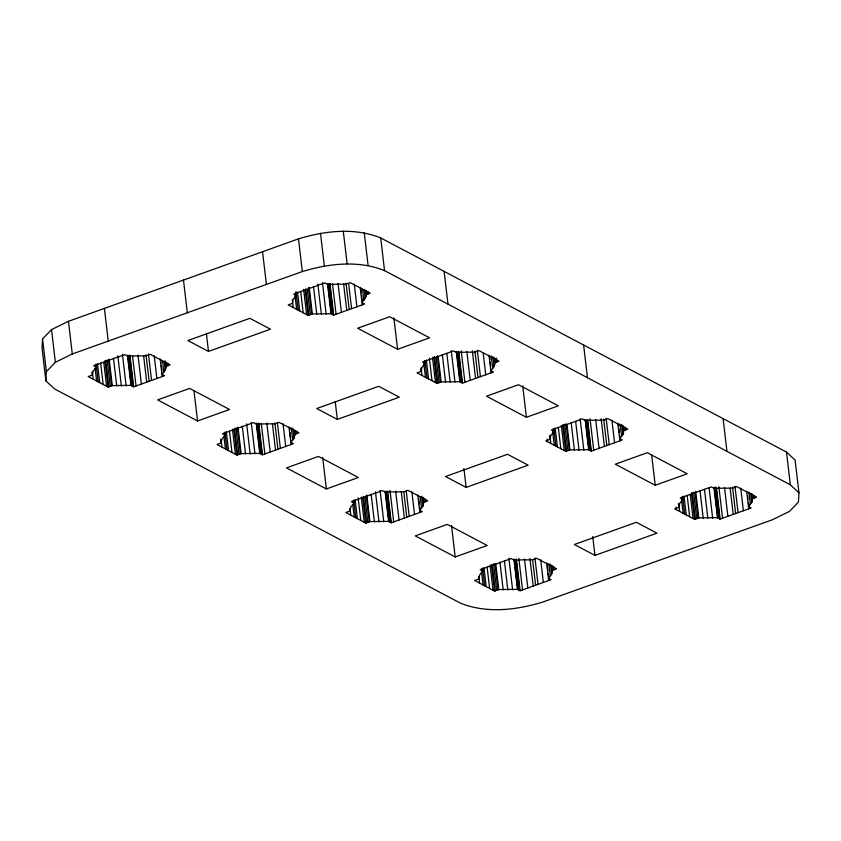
<?xml version="1.0" encoding="UTF-8"?>
<svg xmlns="http://www.w3.org/2000/svg" width="841" height="841" viewBox="0 0 841 841"><rect width="100%" height="100%" fill="white"/><g stroke="black" fill="none" stroke-linecap="round" stroke-linejoin="round"><path stroke-width="1.26" d="M92.331 375.065L93.13 371.112L96.368 367.139L93.698 365.73L124.699 354.618L127.38 356.027L146.04 355.817L150.192 354.334L170.155 364.868L166.003 366.361L165.204 370.303L161.966 374.287L164.636 375.696L133.635 386.807L130.965 385.388L112.295 385.599L108.142 387.091L88.179 376.547L92.331 375.065L92.037 372.552M221.151 443.049L221.95 439.107L225.199 435.123L222.518 433.714L253.53 422.603L256.2 424.011L274.86 423.801L279.012 422.319L298.986 432.852L294.834 434.345L294.035 438.298L290.786 442.271L293.467 443.68L262.455 454.792L259.785 453.383L241.125 453.593L236.973 455.076L216.999 444.542L221.151 443.049L220.71 439.275M349.972 511.044L350.771 507.091L354.019 503.118L351.349 501.699L382.35 490.597L385.02 492.006L403.691 491.796L407.832 490.303L427.806 500.847L423.654 502.329L422.855 506.282L419.617 510.256L422.287 511.664L391.286 522.776L388.605 521.367L369.945 521.578L365.793 523.07L345.83 512.526L349.972 511.044L349.677 508.521M366.045 294.676L370.187 293.183L350.224 282.65L346.072 284.132L327.412 284.342L324.742 282.933L293.73 294.045L296.4 295.454L293.162 299.438L292.363 303.38L288.211 304.873L308.184 315.407L312.326 313.924L330.997 313.714L333.667 315.123L364.668 304.011L361.998 302.602L365.951 296.631L365.593 290.902M421.183 371.375L421.982 367.422L425.231 363.438L422.56 362.029L453.562 350.918L456.232 352.337L474.902 352.127L479.044 350.634L499.018 361.178L494.865 362.66L494.066 366.613L490.829 370.587L493.499 371.995L462.487 383.107L459.817 381.698L441.157 381.909L437.005 383.391L417.041 372.857L421.183 371.375L420.889 368.852M478.802 579.029L479.601 575.076L482.839 571.102L480.169 569.693L511.17 558.582L513.851 559.99L532.511 559.78L536.663 558.298L556.626 568.831L552.474 570.324L551.675 574.266L548.437 578.251L551.107 579.659L520.106 590.771L517.436 589.352L498.766 589.562L494.613 591.055L474.65 580.511L478.802 579.029L478.508 576.516M550.014 439.359L550.813 435.407L554.051 431.433L551.381 430.024L582.382 418.913L585.052 420.321L603.722 420.111L607.875 418.629L627.838 429.162L623.686 430.645L622.887 434.597L619.649 438.571L622.319 439.99L591.318 451.102L588.637 449.683L569.977 449.893L565.825 451.386L545.862 440.842L550.014 439.359L549.562 435.585M678.834 507.344L679.633 503.391L682.871 499.417L680.201 498.009L711.213 486.897L713.883 488.306L732.543 488.095L736.695 486.613L756.658 497.147L752.516 498.639L751.717 502.582L748.469 506.566L751.139 507.975L720.138 519.086L717.468 517.678L698.797 517.888L694.655 519.37L674.682 508.837L678.834 507.344L678.393 503.57M42.534 338.944L42.05 348.185L45.887 380.889L54.497 388.91L460.29 603.071C486.54 613.678 516.048 610.177 542.508 602.145L772.543 519.706L789.478 511.402L798.466 502.056L798.95 492.815L795.113 460.111L786.503 452.09L380.71 237.929C354.46 227.322 324.952 230.823 298.492 238.855L68.457 321.294L51.522 329.598L42.534 338.944L46.371 371.638L45.887 380.889M46.371 371.638L55.369 362.303L72.294 353.987L302.34 271.559C328.789 263.527 358.308 260.027 384.547 270.634L790.351 484.794L798.95 492.815M208.484 351.422L270.497 329.199L249.882 318.319L187.869 340.542L208.484 351.422L206.413 333.814M197.54 420.973L229.551 409.504L189.614 388.426L157.614 399.895L197.54 420.973L193.998 390.792M397.583 349.299L429.583 337.83L389.646 316.752L357.646 328.221L397.583 349.299L393.882 317.856M337.315 419.407L399.317 397.183L378.713 386.303L316.7 408.526L337.315 419.407L335.244 401.798M326.371 488.968L358.371 477.499L318.434 456.421L286.434 467.89L326.371 488.968L322.671 457.525M526.403 417.283L558.403 405.814L518.476 384.736L486.466 396.206L526.403 417.283L522.713 385.84M466.135 487.391L528.148 465.178L507.533 454.298L445.52 476.521L466.135 487.391L463.917 468.532M455.191 556.952L487.202 545.483L447.265 524.406L415.254 535.875L455.191 556.952L451.501 525.509M655.223 485.268L687.234 473.798L647.297 452.721L615.286 464.19L655.223 485.268L651.68 455.086M594.955 555.386L656.968 533.162L636.353 522.282L574.34 544.505L594.955 555.386L592.737 536.516M786.503 452.09L790.351 484.794M754.293 495.381L754.587 497.893M752.716 494.634L753.158 498.408M751.917 493.604L752.516 498.639M751.686 494.308L752.422 500.595M750.677 493.783L751.717 502.582M748.91 492.006L750.393 504.589M747.554 495.465L748.006 499.239M748.448 503.013L748.889 506.787M746.65 491.239L748.721 508.847M740.732 488.116L743.391 510.75M734.96 486.245L738.062 512.663M732.543 487.118L735.644 513.525M723.102 418.629L726.939 451.333M730.114 487.98L733.215 514.398M724.49 487.381L727.885 516.311M718.866 486.771L722.556 518.214M716.448 487.643L720.138 519.086M716.027 487.423L719.717 518.865M715.113 486.939L718.803 518.382M714.335 487.706L717.888 517.898M713.925 487.486L717.468 517.678M709.089 487.927L712.632 518.119M704.474 489.367L707.87 518.298M699.985 490.555L703.234 518.224M695.696 491.47L698.797 517.888M695.202 492.963L698.156 518.119M693.625 492.216L696.726 518.624M692.196 492.721L695.297 519.139M691.554 492.963L694.655 519.37M690.282 494.655L693.089 518.55M687.15 495.36L689.662 516.731M684.017 496.064L686.224 514.923M682.598 496.495L684.669 514.103M682.167 496.684L682.461 499.197M681.483 499.438L683.113 513.283M678.792 503.917L679.675 511.465M675.954 507.144L676.248 509.657M625.473 427.386L625.767 429.909M623.896 426.639L624.337 430.413M623.097 425.62L623.686 430.645M622.866 426.313L623.602 432.61M621.709 424.537L622.887 434.597M620.09 424.022L621.573 436.595M618.293 423.706L618.587 426.219M618.881 428.731L619.323 432.505M619.764 436.279L620.069 438.792M617.83 423.244L619.901 440.852M611.912 420.122L614.571 442.765M606.14 418.261L609.241 444.679M603.712 419.133L606.813 445.541M601.147 418.744L604.395 446.413M595.67 419.396L599.065 448.316M583.612 345.01L587.449 377.714M590.046 418.786L593.735 450.229M587.617 419.648L591.318 451.102M587.354 420.689L590.897 450.881M586.429 420.206L589.983 450.387M585.515 419.722L589.057 449.903M585.094 419.501L588.637 449.683M580.111 418.681L583.812 450.124M575.643 421.383L579.05 450.313M571.165 422.56L574.414 450.229M567.023 424.737L569.977 449.893M566.224 423.717L569.325 450.124M564.805 424.232L567.906 450.639M563.375 424.737L566.477 451.154M562.724 424.968L565.825 451.386M561.315 425.409L564.269 450.555M558.329 427.365L560.831 448.747M555.186 428.069L557.404 446.939M553.777 428.511L555.848 446.119M553.336 428.7L553.63 431.212M552.663 431.454L554.282 445.288M549.961 435.932L550.855 443.48M547.123 439.149L547.417 441.672M554.261 567.055L554.555 569.578M552.684 566.308L553.126 570.082M551.885 565.289L552.474 570.324M551.654 565.993L552.39 572.279M550.498 564.206L551.675 574.266M548.879 563.691L550.361 576.264M547.375 565.888L547.964 570.923M548.269 573.436L548.71 577.21M546.618 562.913L548.689 580.521M540.7 559.791L543.36 582.435M534.929 557.93L538.03 584.348M532.647 560.053L535.612 585.21M529.935 558.413L533.183 586.082M524.458 559.065L527.854 587.985M496.495 358.14L496.936 361.914M518.834 558.456L522.524 589.898M495.076 358.655L495.517 362.429M494.277 357.635L494.865 362.66M494.035 358.329L494.781 364.616M492.889 356.552L494.066 366.613M516.406 559.328L520.106 590.771M515.996 559.107L519.685 590.55M491.27 356.037L492.742 368.61M515.218 559.875L518.771 590.067M514.303 559.391L517.846 589.573M513.883 559.17L517.436 589.352M489.473 355.711L489.914 359.485M490.208 362.008L490.65 365.782M489.01 355.259L491.07 372.868M508.91 558.35L512.6 589.793M483.228 353.399L485.741 374.781M504.432 561.052L507.838 589.983M477.31 350.276L480.411 376.684M499.953 562.23L503.202 589.898M474.892 351.139L477.993 377.556M472.316 350.75L475.575 378.418M495.812 564.416L498.766 589.562M495.013 563.386L498.124 589.804M493.593 563.901L496.695 590.308M492.164 564.406L495.265 590.824M466.839 351.401L470.245 380.332M491.512 564.637L494.613 591.055M490.103 565.078L493.057 590.235M487.118 567.034L489.63 588.416M461.215 350.802L464.915 382.245M458.797 351.664L462.487 383.107M483.974 567.738L486.193 586.608M458.377 351.443L462.077 382.886M457.609 352.221L461.152 382.403M482.566 568.18L484.637 585.788M456.695 351.738L460.237 381.919M482.124 568.369L482.429 570.881M456.274 351.517L459.817 381.698M481.451 571.123L483.07 584.958M444.111 271.391L447.959 304.095M478.907 576.863L479.643 583.149M451.291 350.697L454.981 382.14M446.823 353.399L450.219 382.319M442.334 354.576L445.593 382.245M438.203 356.752L441.157 381.909M437.404 355.732L440.505 382.14M436.122 357.499L439.076 382.655M434.555 356.752L437.656 383.16M433.903 356.983L437.005 383.391M432.484 357.414L435.449 382.571M429.352 358.119L432.011 380.763M426.366 360.085L428.584 378.955M424.957 360.516L427.018 378.124M424.516 360.705L424.81 363.228M423.832 363.47L425.462 377.304M421.141 367.948L422.024 375.496M425.43 499.07L425.725 501.583M423.864 498.324L424.306 502.098M423.065 497.304L423.654 502.329M422.834 497.998L423.57 504.285M421.677 496.222L422.855 506.282M420.206 496.957L421.53 508.279M418.702 499.155L419.291 504.19M419.585 506.702L420.027 510.476M417.798 494.929L419.859 512.537M411.88 491.806L414.539 514.45M380.71 237.929L384.547 270.634M406.256 491.197L409.21 516.353M403.827 492.069L406.781 517.226M401.262 491.68L404.363 518.088M395.638 491.07L399.033 520.001M364.248 232.726L368.085 265.43M367.822 291.417L368.116 293.93M390.014 490.471L393.704 521.914M366.245 290.671L366.687 294.445M365.215 290.345L365.951 296.631M364.206 289.819L365.246 298.618M387.585 491.333L391.286 522.776M387.165 491.112L390.865 522.555M362.587 289.304L363.922 300.626M386.397 491.89L389.94 522.072M385.483 491.407L389.026 521.588M385.062 491.186L388.605 521.367M360.642 287.727L361.231 292.763M361.535 295.275L362.124 300.3M360.179 287.275L362.25 304.884M380.079 490.366L383.78 521.809M354.261 284.153L356.92 306.786M375.464 491.806L379.007 521.988M343.286 231.159L347.133 263.864M348.637 283.543L351.591 308.7M371.133 494.245L374.382 521.914M346.072 283.154L349.173 309.562M343.643 284.016L346.744 310.434M366.844 495.17L369.945 521.578M366.192 495.402L369.294 521.809M364.91 497.168L367.864 522.324M363.344 496.421L366.445 522.829M338.019 283.417L341.414 312.347M362.839 497.914L365.793 523.07M361.283 497.084L364.237 522.24M358.14 497.788L360.8 520.432M332.542 284.069L336.085 314.25M329.977 283.68L333.667 315.123M355.154 499.754L357.372 518.624M329.556 283.459L333.246 314.902M328.789 284.226L332.332 314.418M353.746 500.185L355.806 517.793M327.864 283.743L331.417 313.935M353.304 500.374L353.598 502.897M327.454 283.522L330.997 313.714M352.768 504.4L354.25 516.973M320.495 233.22L324.332 265.914M350.077 508.868L350.823 515.165M322.471 282.713L326.161 314.156M317.856 284.153L321.399 314.334M313.514 286.592L316.763 314.261M309.225 287.506L312.326 313.924M308.584 287.738L311.685 314.156M307.301 289.514L310.255 314.66M305.725 288.768L308.826 315.175M305.23 290.25L308.184 315.407M298.492 238.855L302.34 271.559M303.664 289.43L306.618 314.587M300.679 291.396L303.191 312.778M297.546 292.1L299.753 310.96M295.958 291.68L298.198 310.14M295.696 292.721L295.99 295.233M295.012 295.485L296.642 309.32M292.321 299.953L293.204 307.501M296.61 431.086L296.905 433.599M295.033 430.34L295.475 434.114M294.392 430.571L294.834 434.345M294.003 430.014L294.749 436.3M292.847 428.227L294.035 438.298M291.228 427.712L292.71 440.295M289.43 427.396L289.735 429.909M290.029 432.432L290.618 437.457M290.912 439.98L291.207 442.492M288.968 426.944L291.039 444.553M283.049 423.822L285.709 446.455M262.55 251.732L266.397 284.437M277.425 423.212L280.379 448.369M274.86 422.823L277.961 449.241M272.431 423.696L275.533 450.103M266.807 423.086L270.213 452.016M261.33 423.738L264.883 453.919M258.765 423.349L262.455 454.792M258.345 423.128L262.035 454.571M257.577 423.896L261.12 454.087M256.652 423.412L260.205 453.604M256.242 423.191L259.785 453.383M251.259 422.382L254.949 453.825M246.644 423.822L250.187 454.003M242.303 426.261L245.551 453.93M238.014 427.175L241.125 453.593M237.372 427.407L240.473 453.825M235.943 427.922L239.044 454.329M234.513 428.437L237.614 454.844M234.019 429.919L236.973 455.076M232.452 429.099L235.406 454.256M229.467 431.065L231.979 452.447M226.334 431.769L228.542 450.629M224.915 432.2L226.986 449.809M224.484 432.39L224.778 434.902M223.948 436.405L225.43 448.989M221.109 439.633L221.992 447.17M183.475 280.074L187.322 312.768M167.79 363.091L168.084 365.614M166.213 362.345L166.655 366.119M165.561 362.587L166.003 366.361M165.036 360.768L165.919 368.316M164.174 361.504L165.204 370.303M162.555 360.989L163.89 372.3M160.61 359.412L161.052 363.186M161.346 365.698L161.945 370.734M160.147 358.949L162.218 376.558M154.229 355.827L156.889 378.471M148.458 353.966L151.559 380.384M146.029 354.839L149.141 381.246M143.611 355.701L146.712 382.119M137.987 355.102L141.383 384.022M132.51 355.754L136.053 385.935M129.934 355.365L133.635 386.807M129.525 355.144L133.214 386.587M128.747 355.911L132.3 386.103M127.832 355.428L131.375 385.609M127.412 355.207L130.965 385.388M122.439 354.387L126.129 385.83M117.814 355.827L121.367 386.019M113.482 358.266L116.731 385.935M104.4 308.405L108.237 341.11M109.193 359.191L112.295 385.599M108.542 359.422L111.653 385.84M107.122 359.937L110.224 386.345M105.693 360.442L108.794 386.86M105.041 360.673L108.142 387.091M103.779 362.366L106.586 386.271M100.647 363.07L103.159 384.453M97.503 363.775L99.722 382.644M96.095 364.216L98.166 381.825M95.653 364.405L95.958 366.918M95.128 368.421L96.599 380.994M92.289 371.638L93.172 379.186M68.457 321.294L72.294 353.987M51.522 329.598L55.369 362.303"/></g></svg>
